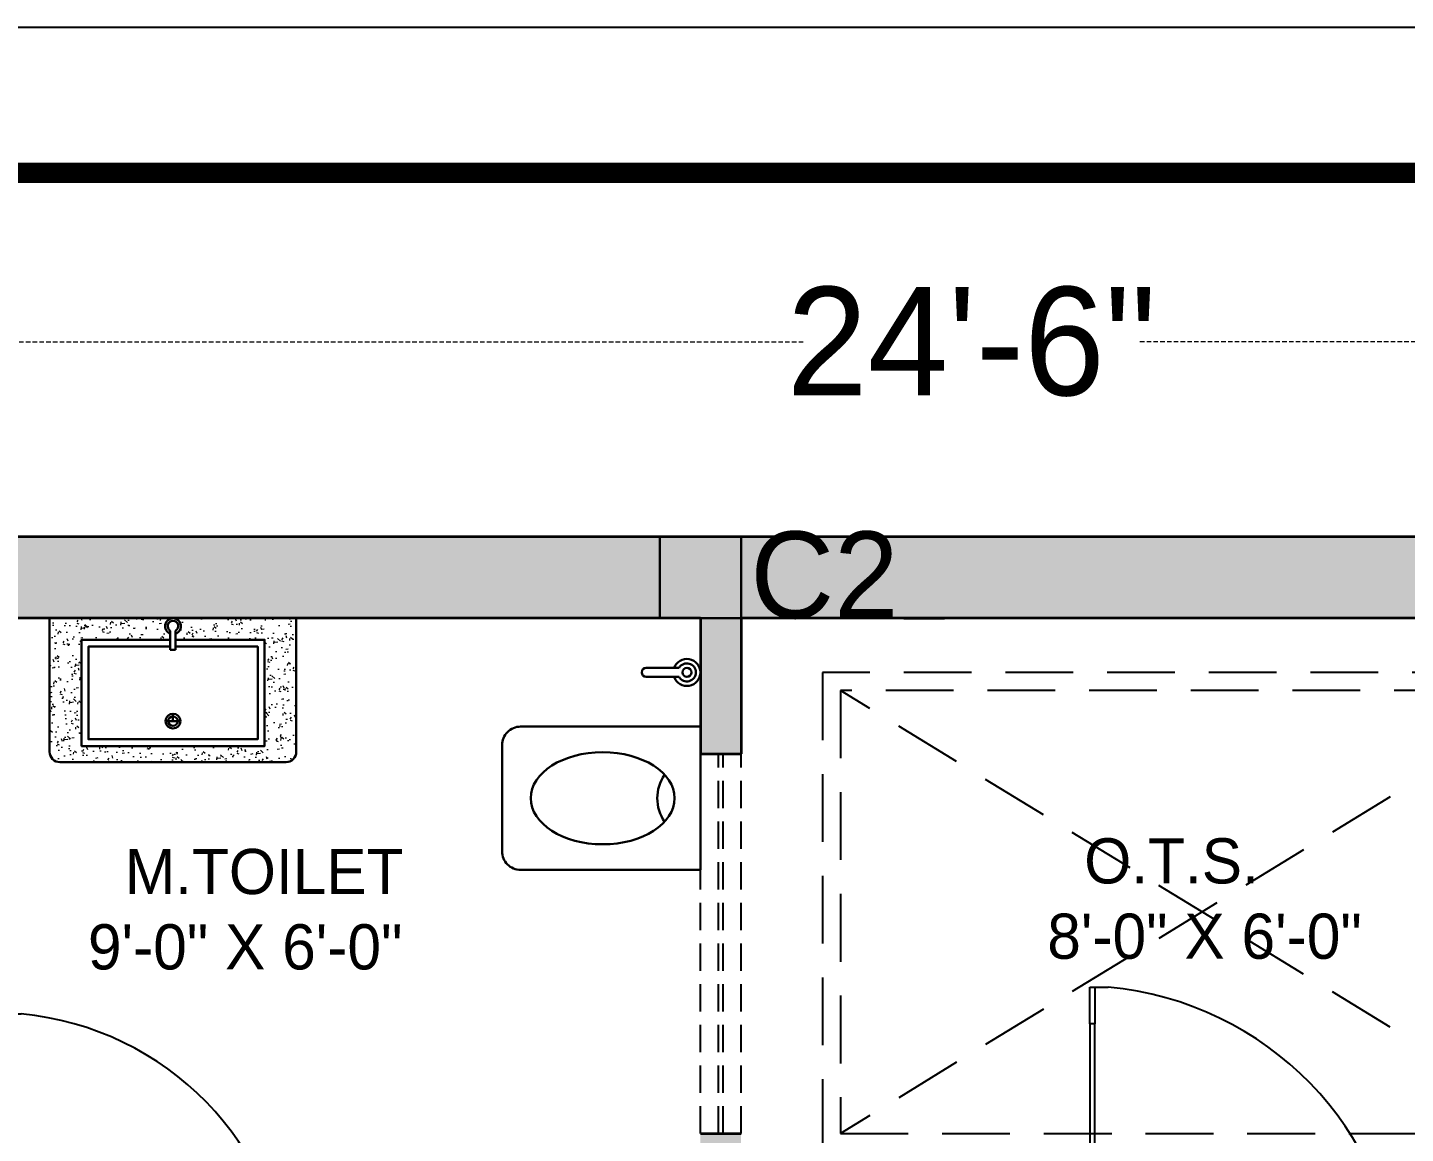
# Model space of a CAD drawing. Header units: millimetres. Extents: x -6808 to 215771, y -89660 to -16303.
# Drawn here: x 95081.1 to 95233.6, y -47215.7 to -47093.3 of the extents above; entities that cross this region are included whole.
import ezdxf

# ---------------------------------------------------------------- set-up
doc = ezdxf.new("R2010")
doc.units = ezdxf.units.MM
doc.header["$PDMODE"] = 35
for name, pattern in [('ACAD_ISO10W100', [18, 12, -3, 0, -3]), ('DASHED', [0.75, 0.5, -0.25]), ('DASHED2', [0.375, 0.25, -0.125])]:
    doc.linetypes.add(name, pattern=pattern)
doc.layers.get('0').update_dxf_attribs({"color": 8})
doc.layers.add('AR.furniture', color=7, linetype='Continuous', lineweight=35, true_color=0x009e9e)
doc.layers.add('furniture layout', color=7, linetype='Continuous', lineweight=25, true_color=0x006161)
for name, color, linetype, lineweight in [('col.center', 5, 'ACAD_ISO10W100', 15), ('column', 5, 'Continuous', 30), ('dim2', 6, 'Continuous', 20), ('plaster line', 150, 'DASHED2', 30), ('Projection', 190, 'DASHED', 25), ('text', 7, 'Continuous', 25), ('wall', 7, 'Continuous', 35), ('wokg dim', 152, 'DASHED', 18)]:
    doc.layers.add(name, color=color, linetype=linetype, lineweight=lineweight)
for name, color, linetype in [('FORMAT', 7, 'Continuous'), ('NET 01', 8, 'Continuous'), ('WIN', 5, 'Continuous')]:
    doc.layers.add(name, color=color, linetype=linetype)
doc.styles.add('SAJ', font='eurr____.ttf')
doc.dimstyles.new('SAJ', dxfattribs={"dimtxt": 5, "dimasz": 2, "dimexe": 1, "dimexo": 1, "dimgap": 0.09375, "dimtad": 0, "dimdec": 1, "dimzin": 0, "dimdsep": 46, "dimlunit": 4, "dimtxsty": 'SAJ', "dimblk": 'OBLIQUE', "dimcen": 0.125, "dimdle": 0.375, "dimadec": 0, "dimazin": 0, "dimtfac": 1, "dimtdec": 1, "dimtofl": 0, "dimtmove": 0, "dimatfit": 3, "dimldrblk": 'OBLIQUE', "dimfxl": 1, "dimtolj": 1, "dimtzin": 0, "dimlwd": 5, "dimlwe": 5, "dimarcsym": 1})

# ---------------------------------------------------------------- blocks, each defined once
blk = doc.blocks.new('_Oblique')
at = {"color": 0, "linetype": 'ByBlock', "lineweight": -2}
blk.add_line((-0.5, -0.5), (0.5, 0.5), dxfattribs=at)
blk = doc.blocks.new('*D870')
at = {"layer": 'Defpoints', "color": 0, "transparency": 16777216}
for p in [(95332.56, -47128.09), (95038.56, -47149.66), (95332.56, -47149.66)]:
    blk.add_point(p, dxfattribs=at)
at = {"layer": 'dim2', "color": 0, "linetype": 'DASHED', "lineweight": 5, "transparency": 16777216}
for p, q in [((95038.56, -47148.66), (95038.56, -47127.09)), ((95332.56, -47148.66), (95332.56, -47127.09)), ((95038.18, -47128.09), (95167.1, -47128.09)), ((95332.93, -47128.09), (95204.01, -47128.09))]:
    blk.add_line(p, q, dxfattribs=at)
at = {"layer": 'dim2', "color": 0, "lineweight": 5, "transparency": 16777216, "xscale": 2, "yscale": 2, "zscale": 2, "rotation": 180}
blk.add_blockref('_Oblique', (95038.56, -47128.09), dxfattribs=at)
at = {"layer": 'dim2', "color": 0, "lineweight": 5, "transparency": 16777216, "xscale": 2, "yscale": 2, "zscale": 2}
blk.add_blockref('_Oblique', (95332.56, -47128.09), dxfattribs=at)
at = {"layer": 'dim2', "color": 0, "transparency": 16777216, "insert": (95185.56, -47128.09), "char_height": 12, "attachment_point": 5, "style": 'SAJ'}
blk.add_mtext('\\A1;24\'-6"', dxfattribs=at)
blk = doc.blocks.new('QEWFWE')
at = {"layer": 'NET 01'}
for p, q in [((238503.45, 15011.85), (238503.45, 15015.77)), ((238503.45, 15015.77), (238505.41, 15015.77)), ((238503.98, 15015.77), (238503.98, 15011.85)), ((238503.98, 15011.85), (238503.45, 15011.85)), ((238503.45, 15011.85), (238503.45, 14988.32)), ((238503.98, 14988.32), (238503.98, 15011.85)), ((238503.45, 14988.32), (238503.45, 14984.4)), ((238503.98, 14988.32), (238503.45, 14988.32)), ((238503.98, 14984.4), (238503.98, 14988.32)), ((238503.45, 14984.4), (238503.98, 14984.4))]:
    blk.add_line(p, q, dxfattribs=at)
for points in [[(238503.45, 14984.4), (238502.4, 14984.4), (238502.4, 14981.4), (238503.9, 14981.4), (238503.9, 14982.9), (238503.9, 14983.2), (238503.45, 14983.2)], [(238536.02, 14984.4), (238537.07, 14984.4), (238537.07, 14981.4), (238535.57, 14981.4), (238535.57, 14982.9), (238535.57, 14983.2), (238536.02, 14983.2)]]:
    blk.add_lwpolyline(points, close=True, dxfattribs=at)
blk.add_ellipse((238504.18, 14985.62), major_axis=(-29.27, 13.54), ratio=0.925766, start_param=-2.718612, end_param=-1.204625, dxfattribs=at)
blk = doc.blocks.new('A$C1B5F73BC')
at = {"layer": 'AR.furniture', "lineweight": 5, "ltscale": 2}
h = blk.add_hatch(dxfattribs=at)
h.set_pattern_fill('AR-CONC', color=256, scale=0.02, angle=270, style=0)
h.set_pattern_definition([(320, (-48146.4964, 23798.405), (-0.31878171, -3.64369338), [0.381, -4.191]), (265, (-48146.4964, 23798.405), (3.82113286, 0.70485652), [0.3048, -3.3528]), (10.451, (-48146.523, 23798.1015), (3.50233376, -2.93885003), [0.3238, -3.5618]), (316.1842, (-48145.4804, 23798.405), (-0.84084656, -5.4215808), [0.5715, -6.2865]), (6.6356, (-48145.5504, 23797.9533), (4.9485111, -4.7480847), [0.4857, -5.3427]), (261.184, (-48145.4804, 23798.405), (4.94850236, -4.7480921), [0.4572, -5.0292]), (291, (-48145.7344, 23797.897), (-2.04531037, -3.0322976), [0.381, -4.191]), (236, (-48145.7344, 23797.897), (3.68375932, -1.23604057), [0.3048, -3.3528]), (341.4514, (-48145.9048, 23797.6444), (1.63845715, -4.26832982), [0.3238, -3.5618]), (307.5, (-48146.4964, 23798.4051), (1.691100777, -0.061772065), [0, -3.31216, 0, -3.4036, 0, -3.3655]), (277.5, (-48146.4964, 23798.4051), (2.003611496, -1.33639325), [0, -1.94056, 0, -3.23596, 0, -1.2827]), (237.5, (-48146.4964, 23799.538), (-0.11457488, -2.711811903), [0, -1.27, 0, -3.9624, 0, -5.2578]), (227.5, (-48146.4964, 23800.046), (0.50852982, -2.96258363), [0, -1.651, 0, -2.63144, 0, -3.7338])])
h.paths.add_polyline_path([(31.36, -3.14), (31.36, -18.65), (4.66, -18.65), (4.66, -3.14), (17.6, -3.14), (17.6, -2.25, -0.843039), (17.99, 0), (0, 0), (0, -14), (0, -15), (0, -19.5, 0.414214), (1.5, -21), (34.48, -21, 0.414214), (35.98, -19.5), (35.98, -15), (35.98, -14), (35.98, 0), (17.99, 0, -0.843039), (18.38, -2.25), (18.38, -3.14)])
at = {"layer": 'AR.furniture', "lineweight": 30, "ltscale": 2}
for p, q in [((0, 0), (0, -14)), ((35.98, 0), (35.98, -14)), ((0, -14), (0, -14)), ((35.98, -14), (35.98, -14))]:
    blk.add_line(p, q, dxfattribs=at)
at = {"layer": 'AR.furniture', "lineweight": 30}
for p, q in [((17.6, -4.63), (17.6, -1.83)), ((18.38, -1.83), (18.38, -4.63)), ((17.6, -4.63), (18.38, -4.63)), ((17.99, -13.93), (17.99, -14.83)), ((16.91, -15.01), (19.07, -15.01))]:
    blk.add_line(p, q, dxfattribs=at)
at = {"layer": 'AR.furniture', "lineweight": 30, "ltscale": 2}
blk.add_lwpolyline([(35.98, 0), (0, 0)], dxfattribs=at)
at = {"layer": 'AR.furniture', "lineweight": 30}
for points in [[(17.6, -3.14), (4.66, -3.14), (4.66, -18.65), (31.36, -18.65), (31.36, -3.14), (18.38, -3.14)], [(17.6, -4.14), (5.66, -4.14), (5.66, -17.65), (30.36, -17.65), (30.36, -4.14), (18.38, -4.14)]]:
    blk.add_lwpolyline(points, dxfattribs=at)
at = {"layer": 'AR.furniture', "lineweight": 30, "ltscale": 2}
blk.add_lwpolyline([(0, -14), (0, -15), (0, -15), (0, -19.5, 0.414214), (1.5, -21), (34.48, -21, 0.414214), (35.98, -19.5), (35.98, -15), (35.98, -15), (35.98, -14)], format="xyb", dxfattribs=at)
at = {"layer": 'AR.furniture', "lineweight": 30}
for radius in [1.08, 0.691]:
    blk.add_circle((17.99, -15.01), radius, dxfattribs=at)
for radius, start, end in [(1.16, 289.6397, 250.3486), (0.772, 300.2446, 239.6569)]:
    blk.add_arc((17.99, -1.16), radius, start, end, dxfattribs=at)
blk = doc.blocks.new('W.C')
at = {"layer": 'AR.furniture', "lineweight": 30, "ltscale": 3}
blk.add_lwpolyline([(41572.37, -1963.34), (41572.37, -1947.5), (41552.47, -1947.5, 0.414214), (41550.43, -1949.54), (41550.43, -1961.3, 0.414214), (41552.47, -1963.34)], format="xyb", close=True, dxfattribs=at)
blk.add_arc((41572.2, -1955.42), 4.6, 145.5059, 214.4941, dxfattribs=at)
blk.add_ellipse((41561.56, -1955.42), major_axis=(7.96, 0), ratio=0.640617, dxfattribs=at)
blk = doc.blocks.new('A$C2ABB695D')
at = {"layer": 'AR.furniture', "lineweight": 30}
for p, q in [((4.14, 2), (0.5, 2)), ((0.5, 1), (4.14, 1))]:
    blk.add_line(p, q, dxfattribs=at)
blk.add_circle((5, 1.5), 0.5, dxfattribs=at)
for centre, radius, start, end in [((0.5, 1.5), 0.5, 90, 270), ((5, 1.5), 1.5, 199.6514, 160.3603), ((5, 1.5), 1, 210.3431, 149.7554)]:
    blk.add_arc(centre, radius, start, end, dxfattribs=at)
blk = doc.blocks.new('A$C32B276F4')
at = {"layer": 'column'}
blk.add_hatch(color=256, dxfattribs=at).paths.add_polyline_path([(9, 0), (9, 9), (0, 9), (0, 0)])
for p, q in [((0, 0), (0, 9)), ((0, 9), (9, 9)), ((9, 9), (9, 0)), ((9, 0), (0, 0))]:
    blk.add_line(p, q, dxfattribs=at)
at = {"layer": 'col.center', "linetype": 'ByBlock', "insert": (10.02, 9.59), "char_height": 9.6, "width": 293.6941, "attachment_point": 1, "style": 'SAJ'}
blk.add_mtext('\\A1;{\\fCentury Gothic|b0|i0|c0|p34;C2}', dxfattribs=at)

msp = doc.modelspace()

# ---------------------------------------------------------------- hatches: boundary and pattern name
at = {"layer": 'wokg dim'}
h = msp.add_hatch(color=252, dxfattribs=at)
h.dxf.hatch_style = 1
h.paths.add_polyline_path([(95047.559, -47609.16), (95052.059, -47609.16), (95052.059, -47604.66), (95047.559, -47604.66), (95047.559, -47562.66), (95052.059, -47562.66), (95052.059, -47558.16), (95047.559, -47558.16), (95047.559, -47419.66), (95142.059, -47419.66), (95142.059, -47415.16), (95047.559, -47415.16), (95047.559, -47235.16), (95077.559, -47235.16), (95077.559, -47232.304), (95077.559, -47230.66), (95047.559, -47230.66), (95047.559, -47158.66), (95155.559, -47158.66), (95155.559, -47173.66), (95160.059, -47173.66), (95160.059, -47158.66), (95323.559, -47158.66), (95323.559, -47230.66), (95263.559, -47230.66), (95263.559, -47191.66), (95259.059, -47191.66), (95259.059, -47235.16), (95323.559, -47235.16), (95323.559, -47415.16), (95239.559, -47415.16), (95239.559, -47419.66), (95323.559, -47419.66), (95323.559, -47627.16), (95319.059, -47627.16), (95319.059, -47636.16), (95323.559, -47636.16), (95323.559, -47837.16), (95314.559, -47837.16), (95314.559, -47841.66), (95332.559, -47841.66), (95332.559, -47149.66), (95038.559, -47149.66), (95038.559, -47841.66), (95060.279, -47841.66), (95060.279, -47832.66), (95047.559, -47832.66), (95047.559, -47688.66), (95137.97, -47688.66), (95137.97, -47684.16), (95047.559, -47684.16)])
h = msp.add_hatch(color=252, dxfattribs=at)
h.dxf.hatch_style = 1
h.paths.add_polyline_path([(95160.059, -47215.66), (95155.559, -47215.66), (95155.559, -47230.66), (95110.559, -47230.66), (95110.559, -47235.16), (95160.059, -47235.16)])

# ---------------------------------------------------------------- linework, layer by layer
at = {"layer": 'FORMAT', "color": 0}
msp.add_lwpolyline([(94793.867, -47093.321), (94793.867, -48177.97), (95557.705, -48177.97), (95557.705, -47093.321)], close=True, dxfattribs=at)
msp.add_lwpolyline([(94793.867, -47093.321), (94793.867, -48177.97), (95557.705, -48177.97), (95557.705, -47093.321)], close=True, dxfattribs=at)
at = {"layer": 'FORMAT', "color": 0, "const_width": 2.24}
msp.add_lwpolyline([(94809.944, -47109.397), (94809.944, -48161.894), (95541.628, -48161.894), (95541.628, -47109.397)], close=True, dxfattribs=at)
msp.add_lwpolyline([(94809.944, -47109.397), (94809.944, -48161.894), (95541.628, -48161.894), (95541.628, -47109.397)], close=True, dxfattribs=at)
at = {"layer": 'Projection', "ltscale": 15}
for p, q in [((95251.059, -47215.66), (95171.059, -47166.66)), ((95251.059, -47166.66), (95171.059, -47215.66))]:
    msp.add_line(p, q, dxfattribs=at)
for points in [[(95253.059, -47164.66), (95169.059, -47164.66), (95169.059, -47217.66), (95253.059, -47217.66)], [(95251.059, -47166.66), (95171.059, -47166.66), (95171.059, -47215.66), (95251.059, -47215.66)]]:
    msp.add_lwpolyline(points, close=True, dxfattribs=at)
at = {"layer": 'wall'}
for p, q in [((95332.559, -47149.66), (95038.559, -47149.66)), ((95155.559, -47158.66), (95047.559, -47158.66)), ((95323.559, -47158.66), (95160.059, -47158.66)), ((95178.059, -47158.66), (95182.559, -47158.66))]:
    msp.add_line(p, q, dxfattribs=at)
at = {"layer": 'wall', "color": 1}
for p, q in [((95155.559, -47158.66), (95155.559, -47173.66)), ((95160.059, -47158.66), (95160.059, -47173.66)), ((95155.559, -47173.66), (95160.059, -47173.66)), ((95155.559, -47215.66), (95160.059, -47215.66))]:
    msp.add_line(p, q, dxfattribs=at)
at = {"layer": 'WIN', "linetype": 'DASHED', "ltscale": 6}
for p, q in [((95155.559, -47215.66), (95155.559, -47173.66)), ((95157.559, -47215.66), (95157.559, -47173.66)), ((95158.059, -47215.66), (95158.059, -47173.66)), ((95160.059, -47215.66), (95160.059, -47173.66))]:
    msp.add_line(p, q, dxfattribs=at)

# ---------------------------------------------------------------- block references
at = {"linetype": 'ByBlock', "lineweight": 20}
for p, xscale, yscale, zscale in [((-152463.512, -62791.852), 1.038400761724914, 1.038400761724914, 1.038400761724914), ((-131945.089, -61495.461), 0.9518673649145052, 0.9518673649145052, 0.9518673649145052)]:
    msp.add_blockref('QEWFWE', p, dxfattribs=dict(at, xscale=xscale, yscale=yscale, zscale=zscale))
at = {"layer": 'column'}
msp.add_blockref('A$C32B276F4', (95151.059, -47158.66), dxfattribs=at)
at = {"layer": 'furniture layout'}
msp.add_blockref('A$C2ABB695D', (95149.059, -47166.157), dxfattribs=at)
at = {"layer": 'furniture layout', "linetype": 'ByBlock', "lineweight": 13, "xscale": -1, "rotation": 180}
msp.add_blockref('W.C', (53583.185, -49133.996), dxfattribs=at)
at = {"layer": 'plaster line', "linetype": 'Continuous', "xscale": 0.7585714285714285, "yscale": 0.7585714285714285, "zscale": 0.7585714285714285}
msp.add_blockref('A$C1B5F73BC', (95083.559, -47158.66), dxfattribs=at)

# ---------------------------------------------------------------- texts
at = {"layer": 'text', "ltscale": 2, "char_height": 6, "width": 244.74508, "attachment_point": 1, "style": 'SAJ'}
for s, insert in [('\\A1;{\\fCentury Gothic|b0|i0|c0|p34; \\H0.83333x; O.T.S.\\P8\'-0" X 6\'-0"}', (95193.934, -47183.005)), ('\\A1;{\\fCentury Gothic|b0|i0|c0|p34; \\H0.83333x; M.TOILET\\P9\'-0" X 6\'-0"}', (95087.796, -47184.182))]:
    msp.add_mtext(s, dxfattribs=dict(at, insert=insert))

# ---------------------------------------------------------------- dimensions: what is measured, and where the dimension line sits
at = {"layer": 'dim2'}
dim = msp.add_aligned_dim(p1=(95038.559, -47149.66), p2=(95332.559, -47149.66), distance=21.574, dimstyle='SAJ', override={"dimtxt": 12}, dxfattribs=at)
dim.commit()
dim.dimension.update_dxf_attribs({"geometry": '*D870', "text_midpoint": (95185.559, -47128.086)})

doc.saveas('drawing.dxf')
